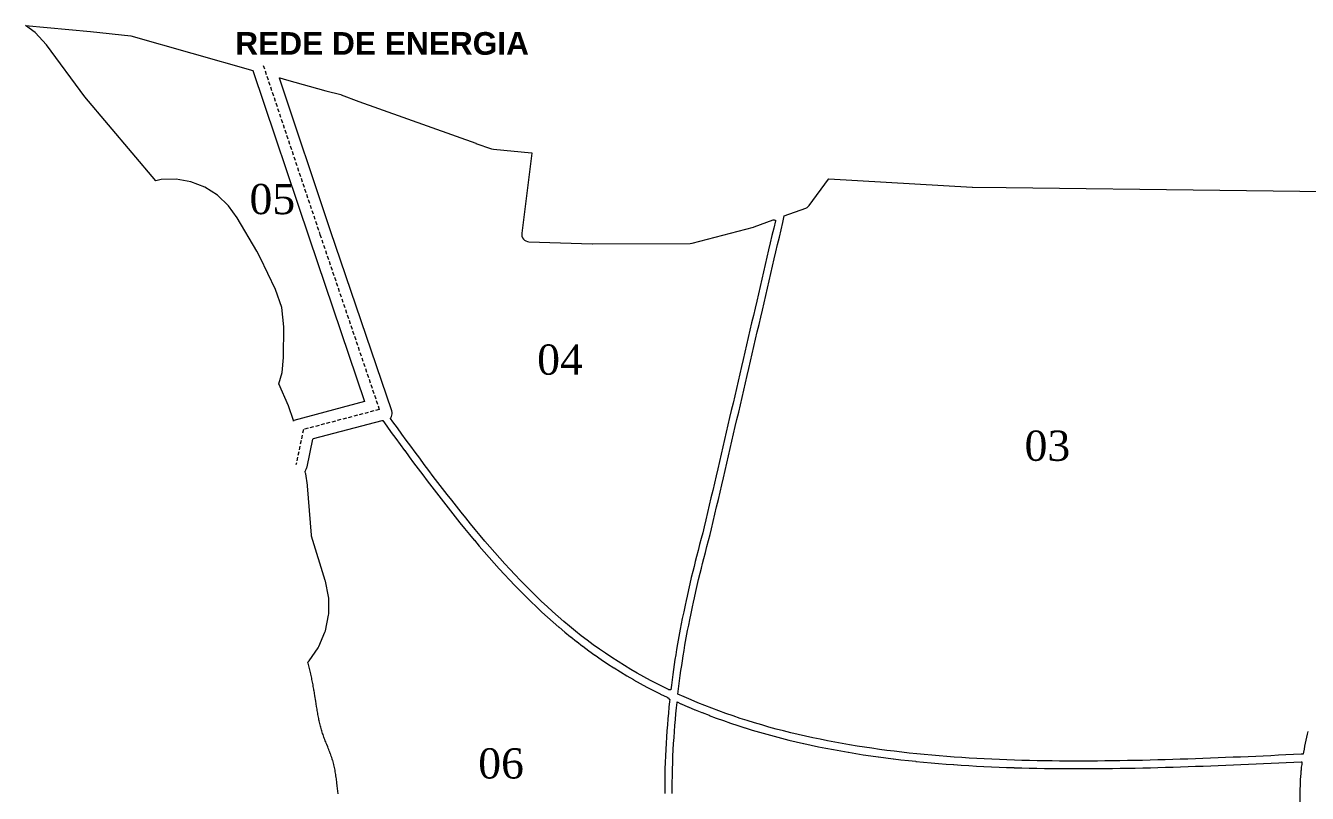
# Model space of a CAD drawing. Extents: x 714962 to 716434, y 7854207 to 7855162.
# Drawn here: x 714962 to 715811, y 7854654 to 7855162 of the extents above; entities that cross this region are included whole.
import ezdxf
from ezdxf.enums import TextEntityAlignment as Align

# ---------------------------------------------------------------- set-up
doc = ezdxf.new("R2010")
doc.units = 0
doc.linetypes.add('DASHED2', pattern=[0.375, 0.25, -0.125])
for name, color, linetype in [('NUMERAÇÕES', 7, 'Continuous'), ('Rede de Energia', 1, 'Continuous'), ('ÁREAS', 7, 'Continuous')]:
    doc.layers.add(name, color=color, linetype=linetype)
doc.layers.add('NUMERAÇÕES DOS TALHÕES', color=7, linetype='Continuous', true_color=0xffffff)
doc.layers.add('TALHÕES', color=3, linetype='Continuous', lineweight=18, true_color=0x00ff00)
doc.styles.add('AREAS', font='times.ttf')
doc.styles.get("Standard").update_dxf_attribs({"font": 'arial.ttf'})

# ---------------------------------------------------------------- blocks, each defined once
blk = doc.blocks.new('area_de_talhao')
at = {"layer": 'NUMERAÇÕES', "linetype": 'Continuous', "style": 'AREAS'}
blk.add_attdef('NRO', text='', height=20, dxfattribs=at).set_placement((0, 6.08), align=Align.CENTER)
at = {"layer": 'ÁREAS', "linetype": 'Continuous', "style": 'AREAS', "flags": 1}
for tag, height, p in [('AREAREAL', 0.001, (0, 0)), ('AREA', 20, (0, -23.92))]:
    blk.add_attdef(tag, text='', height=height, dxfattribs=at).set_placement(p, align=Align.CENTER)

msp = doc.modelspace()

# ---------------------------------------------------------------- linework, layer by layer
at = {"layer": 'Rede de Energia', "linetype": 'DASHED2', "lineweight": 20, "ltscale": 10}
msp.add_lwpolyline([(715119.34, 7855136.07), (715156.88, 7855024.21), (715196.18, 7854908.24), (715145.92, 7854894.98), (715141, 7854871.61)], dxfattribs=at)
at = {"layer": 'TALHÕES', "lineweight": 18}
for points in [[(715139.43, 7854900.59), (715139.35, 7854900.96), (715136.16, 7854910.56), (715129.67, 7854925.29), (715131.79, 7854932.75), (715132.77, 7854942.61), (715132.99, 7854963.02), (715131.69, 7854975.67), (715127.58, 7854987.63), (715117.4, 7855008.9), (715115.2, 7855013.02), (715102.04, 7855035.23), (715096.27, 7855043.2), (715089, 7855050.07), (715080.62, 7855055.4), (715071.42, 7855058.99), (715061.73, 7855060.72), (715051.9, 7855060.51), (715048.23, 7855059.7), (715001.33, 7855115.29), (714975.83, 7855149.8), (714968.48, 7855157.84), (714962.08, 7855162.41), (715004.98, 7855158.42), (715031.75, 7855155.71), (715112.53, 7855132.81), (715149.77, 7855021.81), (715186.5, 7854913.44), (715139.53, 7854901.05), (715139.43, 7854900.59)], [(715130.04, 7855127.82), (715130.25, 7855127.78), (715134.83, 7855126.49), (715134.86, 7855126.48), (715160.87, 7855119.33), (715160.91, 7855119.32), (715170.63, 7855116.75), (715170.88, 7855116.67), (715182.57, 7855112.24), (715182.66, 7855112.2), (715260.14, 7855084.48), (715260.17, 7855084.47), (715270.52, 7855080.82), (715271.73, 7855080.56), (715296.89, 7855078.27), (715297.11, 7855078.23), (715297.11, 7855078), (715290.48, 7855024.95), (715290.46, 7855023.92), (715290.65, 7855022.9), (715291.05, 7855021.94), (715291.64, 7855021.09), (715292.39, 7855020.38), (715293.27, 7855019.83), (715294.24, 7855019.48), (715295.26, 7855019.33), (715337.06, 7855017.82), (715337.27, 7855017.82), (715401.96, 7855018.15), (715403.2, 7855018.31), (715443.97, 7855029.05), (715444.4, 7855029.19), (715457.02, 7855033.75), (715457.25, 7855033.81), (715457.47, 7855033.78), (715458.02, 7855033.65), (715458.48, 7855033.63), (715458.37, 7855033.15), (715457.25, 7855028.33), (715456.13, 7855023.5), (715455.01, 7855018.67), (715453.88, 7855013.85), (715452.76, 7855009.02), (715451.64, 7855004.19), (715450.52, 7854999.37), (715449.4, 7854994.54), (715448.28, 7854989.71), (715447.16, 7854984.89), (715446.03, 7854980.06), (715444.91, 7854975.23), (715443.79, 7854970.41), (715442.67, 7854965.58), (715441.55, 7854960.75), (715440.43, 7854955.93), (715439.31, 7854951.1), (715438.19, 7854946.27), (715437.06, 7854941.45), (715435.94, 7854936.62), (715434.82, 7854931.79), (715433.7, 7854926.97), (715432.58, 7854922.14), (715431.46, 7854917.31), (715430.34, 7854912.49), (715429.22, 7854907.66), (715428.09, 7854902.83), (715426.97, 7854898.01), (715425.85, 7854893.18), (715424.73, 7854888.35), (715423.61, 7854883.53), (715422.49, 7854878.7), (715421.37, 7854873.87), (715420.25, 7854869.05), (715419.12, 7854864.22), (715418, 7854859.39), (715416.88, 7854854.57), (715415.76, 7854849.74), (715414.64, 7854844.91), (715413.52, 7854840.09), (715412.4, 7854835.26), (715411.29, 7854830.51), (715410.29, 7854826.64), (715409.26, 7854822.71), (715408.24, 7854818.77), (715407.21, 7854814.84), (715406.18, 7854810.88), (715405.36, 7854807.58), (715404.54, 7854804.3), (715403.71, 7854801), (715402.73, 7854796.9), (715401.75, 7854792.8), (715400.83, 7854788.76), (715399.91, 7854784.73), (715399.24, 7854781.66), (715398.57, 7854778.6), (715397.68, 7854774.27), (715396.78, 7854769.95), (715396.08, 7854766.35), (715395.38, 7854762.74), (715394.5, 7854757.87), (715393.62, 7854752.99), (715393.03, 7854749.41), (715392.43, 7854745.83), (715391.93, 7854742.61), (715391.43, 7854739.38), (715390.95, 7854736.03), (715390.47, 7854732.68), (715390.01, 7854729.21), (715389.56, 7854725.74), (715389.18, 7854722.61), (715388.4, 7854722.67), (715387.93, 7854722.66), (715387.71, 7854722.74), (715384.51, 7854724.3), (715380.08, 7854726.54), (715375.68, 7854728.85), (715371.32, 7854731.22), (715367, 7854733.65), (715362.71, 7854736.15), (715358.46, 7854738.71), (715354.25, 7854741.34), (715350.09, 7854744.03), (715345.97, 7854746.79), (715341.89, 7854749.61), (715337.86, 7854752.5), (715333.87, 7854755.45), (715329.93, 7854758.46), (715326.04, 7854761.54), (715322.19, 7854764.68), (715318.39, 7854767.88), (715314.64, 7854771.13), (715310.93, 7854774.43), (715307.26, 7854777.78), (715303.63, 7854781.18), (715300.04, 7854784.62), (715296.5, 7854788.11), (715292.99, 7854791.63), (715289.52, 7854795.2), (715286.08, 7854798.8), (715282.68, 7854802.43), (715279.31, 7854806.1), (715275.98, 7854809.79), (715272.67, 7854813.52), (715269.4, 7854817.27), (715266.15, 7854821.05), (715262.93, 7854824.86), (715259.74, 7854828.68), (715256.57, 7854832.53), (715253.42, 7854836.4), (715250.3, 7854840.29), (715247.2, 7854844.19), (715244.11, 7854848.11), (715241.04, 7854852.05), (715237.99, 7854856), (715234.96, 7854859.96), (715231.94, 7854863.93), (715228.93, 7854867.92), (715225.94, 7854871.91), (715222.95, 7854875.92), (715219.98, 7854879.93), (715217.01, 7854883.95), (715214.05, 7854887.98), (715211.1, 7854892.01), (715208.15, 7854896.04), (715205.21, 7854900.08), (715203.65, 7854902.22), (715203.53, 7854902.42), (715203.73, 7854902.68), (715204.22, 7854903.51), (715204.54, 7854904.41), (715204.69, 7854905.35), (715204.65, 7854906.31), (715204.43, 7854907.25), (715163.99, 7855026.6), (715130.09, 7855127.62), (715130.04, 7855127.82)]]:
    msp.add_lwpolyline(points, close=True, dxfattribs=at)
for points in [[(715810.76, 7854695.12), (715810.33, 7854693.18), (715810.32, 7854693.15), (715809.9, 7854691.21), (715809.89, 7854691.18), (715809.48, 7854689.24), (715809.47, 7854689.2), (715809.08, 7854687.26), (715809.07, 7854687.22), (715808.69, 7854685.28), (715808.69, 7854685.24), (715808.33, 7854683.29), (715808.32, 7854683.25), (715807.98, 7854681.31), (715807.97, 7854681.26), (715807.8, 7854680.25), (715807.74, 7854680.03), (715807.52, 7854680), (715806.33, 7854679.94), (715801.33, 7854679.71), (715796.34, 7854679.48), (715791.35, 7854679.25), (715786.35, 7854679.02), (715781.36, 7854678.8), (715776.37, 7854678.58), (715771.37, 7854678.36), (715766.38, 7854678.14), (715761.39, 7854677.93), (715756.39, 7854677.73), (715751.4, 7854677.53), (715746.41, 7854677.33), (715741.42, 7854677.14), (715736.42, 7854676.96), (715731.43, 7854676.79), (715726.44, 7854676.62), (715721.44, 7854676.47), (715716.45, 7854676.32), (715711.46, 7854676.18), (715706.47, 7854676.05), (715701.47, 7854675.93), (715696.48, 7854675.82), (715691.49, 7854675.73), (715686.49, 7854675.64), (715681.5, 7854675.57), (715676.51, 7854675.51), (715671.52, 7854675.47), (715666.52, 7854675.44), (715661.53, 7854675.42), (715656.54, 7854675.42), (715651.55, 7854675.44), (715646.56, 7854675.48), (715641.57, 7854675.53), (715636.58, 7854675.6), (715631.59, 7854675.69), (715626.6, 7854675.79), (715621.61, 7854675.92), (715616.63, 7854676.07), (715611.64, 7854676.24), (715606.66, 7854676.44), (715601.67, 7854676.65), (715596.69, 7854676.89), (715591.71, 7854677.16), (715586.73, 7854677.45), (715581.76, 7854677.76), (715576.78, 7854678.1), (715571.81, 7854678.48), (715566.84, 7854678.87), (715561.87, 7854679.3), (715556.91, 7854679.76), (715551.95, 7854680.25), (715547, 7854680.77), (715542.04, 7854681.32), (715537.1, 7854681.91), (715532.15, 7854682.53), (715527.22, 7854683.19), (715522.28, 7854683.88), (715517.36, 7854684.62), (715512.44, 7854685.39), (715507.52, 7854686.19), (715502.62, 7854687.04), (715497.72, 7854687.93), (715492.83, 7854688.87), (715487.95, 7854689.84), (715483.08, 7854690.86), (715478.22, 7854691.93), (715473.37, 7854693.04), (715468.53, 7854694.2), (715463.71, 7854695.41), (715458.9, 7854696.67), (715454.1, 7854697.98), (715449.32, 7854699.34), (715444.55, 7854700.75), (715439.8, 7854702.21), (715435.07, 7854703.73), (715430.36, 7854705.31), (715425.66, 7854706.94), (715420.99, 7854708.63), (715416.34, 7854710.38), (715411.71, 7854712.18), (715407.11, 7854714.05), (715402.53, 7854715.98), (715397.98, 7854717.97), (715393.88, 7854719.82), (715394.09, 7854721.54), (715394.52, 7854725.11), (715394.97, 7854728.56), (715395.43, 7854732), (715395.9, 7854735.32), (715396.38, 7854738.64), (715396.88, 7854741.84), (715397.37, 7854745.04), (715397.96, 7854748.59), (715398.55, 7854752.14), (715399.42, 7854756.98), (715400.29, 7854761.82), (715400.99, 7854765.39), (715401.68, 7854768.96), (715402.57, 7854773.26), (715403.46, 7854777.56), (715404.12, 7854780.6), (715404.79, 7854783.64), (715405.7, 7854787.65), (715406.62, 7854791.66), (715407.59, 7854795.73), (715408.57, 7854799.81), (715409.39, 7854803.09), (715410.21, 7854806.36), (715411.03, 7854809.64), (715412.05, 7854813.58), (715413.08, 7854817.51), (715414.1, 7854821.45), (715415.13, 7854825.38), (715416.15, 7854829.31), (715417.27, 7854834.13), (715418.39, 7854838.95), (715419.51, 7854843.78), (715420.63, 7854848.61), (715421.75, 7854853.43), (715422.87, 7854858.26), (715423.99, 7854863.09), (715425.12, 7854867.91), (715426.24, 7854872.74), (715427.36, 7854877.57), (715428.48, 7854882.39), (715429.6, 7854887.22), (715430.72, 7854892.05), (715431.84, 7854896.87), (715432.96, 7854901.7), (715434.09, 7854906.53), (715435.21, 7854911.35), (715436.33, 7854916.18), (715437.45, 7854921.01), (715438.57, 7854925.83), (715439.69, 7854930.66), (715440.81, 7854935.49), (715441.94, 7854940.31), (715443.06, 7854945.14), (715444.18, 7854949.97), (715445.3, 7854954.79), (715446.42, 7854959.62), (715447.54, 7854964.45), (715448.66, 7854969.27), (715449.78, 7854974.1), (715450.91, 7854978.93), (715452.03, 7854983.75), (715453.15, 7854988.58), (715454.27, 7854993.41), (715455.39, 7854998.23), (715456.51, 7855003.06), (715457.63, 7855007.89), (715458.75, 7855012.71), (715459.88, 7855017.54), (715461, 7855022.37), (715462.12, 7855027.19), (715463.24, 7855032.02), (715464.25, 7855036.37), (715464.25, 7855036.37), (715478.46, 7855041.52), (715479.35, 7855041.95), (715480.15, 7855042.54), (715480.81, 7855043.29), (715493.47, 7855060.76), (715493.63, 7855060.94), (715493.87, 7855060.95), (715588.72, 7855055.36), (715588.96, 7855055.35), (715611.17, 7855055.12), (715894.1, 7855051.61)], [(715168.97, 7854653.72), (715168.76, 7854655.51), (715168.35, 7854659.12), (715168.34, 7854659.14), (715168.13, 7854660.94), (715168.13, 7854660.96), (715168.02, 7854661.86), (715168.01, 7854661.88), (715167.9, 7854662.78), (715167.9, 7854662.81), (715167.78, 7854663.71), (715167.77, 7854663.74), (715167.65, 7854664.63), (715167.64, 7854664.66), (715167.51, 7854665.56), (715167.51, 7854665.6), (715167.37, 7854666.49), (715167.36, 7854666.53), (715167.22, 7854667.42), (715167.21, 7854667.47), (715167.06, 7854668.35), (715167.05, 7854668.4), (715166.88, 7854669.29), (715166.87, 7854669.34), (715166.7, 7854670.22), (715166.69, 7854670.28), (715166.51, 7854671.16), (715166.49, 7854671.23), (715166.3, 7854672.1), (715166.29, 7854672.17), (715166.08, 7854673.04), (715166.06, 7854673.11), (715165.84, 7854673.98), (715165.83, 7854674.06), (715165.59, 7854674.92), (715165.57, 7854675), (715165.33, 7854675.86), (715165.3, 7854675.94), (715165.04, 7854676.8), (715165.02, 7854676.88), (715164.74, 7854677.74), (715164.72, 7854677.81), (715164.43, 7854678.66), (715164.41, 7854678.72), (715164.11, 7854679.58), (715164.09, 7854679.63), (715163.78, 7854680.47), (715163.76, 7854680.52), (715163.44, 7854681.36), (715163.43, 7854681.4), (715163.1, 7854682.24), (715163.09, 7854682.27), (715162.76, 7854683.11), (715162.75, 7854683.13), (715162.41, 7854683.97), (715162.41, 7854683.98), (715162.07, 7854684.82), (715162.06, 7854684.82), (715161.38, 7854686.49), (715161.05, 7854687.31), (715160.72, 7854688.13), (715160.41, 7854688.94), (715160.09, 7854689.74), (715159.79, 7854690.54), (715159.5, 7854691.33), (715159.22, 7854692.13), (715158.95, 7854692.93), (715158.68, 7854693.74), (715158.43, 7854694.55), (715158.18, 7854695.36), (715157.94, 7854696.18), (715157.71, 7854697), (715157.48, 7854697.83), (715157.26, 7854698.66), (715157.05, 7854699.49), (715156.85, 7854700.33), (715156.65, 7854701.17), (715156.45, 7854702.01), (715156.27, 7854702.86), (715156.09, 7854703.71), (715155.91, 7854704.56), (715155.74, 7854705.42), (715155.58, 7854706.28), (715155.42, 7854707.14), (715155.26, 7854708), (715155.11, 7854708.87), (715154.96, 7854709.74), (715154.81, 7854710.61), (715154.67, 7854711.48), (715154.38, 7854713.24), (715154.1, 7854715.02), (715153.55, 7854718.58), (715153.54, 7854718.59), (715153.26, 7854720.37), (715153.26, 7854720.39), (715152.97, 7854722.17), (715152.96, 7854722.2), (715152.81, 7854723.09), (715152.81, 7854723.1), (715152.66, 7854723.99), (715152.65, 7854724.01), (715152.5, 7854724.9), (715152.49, 7854724.92), (715152.33, 7854725.81), (715152.33, 7854725.83), (715152.17, 7854726.71), (715152.16, 7854726.74), (715151.99, 7854727.62), (715151.99, 7854727.65), (715151.82, 7854728.53), (715151.81, 7854728.56), (715151.63, 7854729.44), (715151.63, 7854729.47), (715151.45, 7854730.35), (715151.44, 7854730.38), (715151.25, 7854731.26), (715151.25, 7854731.29), (715151.06, 7854732.17), (715151.05, 7854732.2), (715150.85, 7854733.08), (715150.84, 7854733.12), (715150.64, 7854733.99), (715150.63, 7854734.03), (715150.42, 7854734.9), (715150.41, 7854734.93), (715150.2, 7854735.81), (715150.19, 7854735.84), (715149.97, 7854736.71), (715149.97, 7854736.74), (715149.74, 7854737.61), (715149.73, 7854737.63), (715149.5, 7854738.5), (715149.5, 7854738.52), (715149.27, 7854739.39), (715149.26, 7854739.41), (715149.03, 7854740.28), (715149.02, 7854740.3), (715148.92, 7854740.66), (715148.89, 7854740.87), (715149.03, 7854741.03), (715149.14, 7854741.13), (715149.82, 7854741.92), (715155.68, 7854750.35), (715156.17, 7854751.25), (715160.23, 7854760.78), (715160.53, 7854761.74), (715162.61, 7854771.95), (715162.71, 7854772.94), (715162.72, 7854783.38), (715162.62, 7854784.38), (715160.57, 7854794.59), (715160.44, 7854795.08), (715151.37, 7854824.47), (715151.27, 7854825.01), (715148.7, 7854857.69), (715148.66, 7854858.06), (715147.48, 7854865.73), (715147.41, 7854866.1), (715147.18, 7854867.07), (715147.15, 7854867.3), (715147.15, 7854867.3), (715147.24, 7854867.5), (715147.64, 7854868.21), (715148.06, 7854869.16), (715148.27, 7854869.83), (715148.39, 7854870.31), (715152.26, 7854888.68), (715152.32, 7854888.89), (715152.53, 7854888.97), (715198.08, 7854900.99), (715198.31, 7854901.02), (715198.46, 7854900.85), (715201.16, 7854897.14), (715204.11, 7854893.1), (715207.06, 7854889.06), (715207.06, 7854889.06), (715210.02, 7854885.02), (715210.02, 7854885.02), (715212.98, 7854880.99), (715212.99, 7854880.99), (715215.95, 7854876.97), (715215.96, 7854876.96), (715218.93, 7854872.95), (715218.94, 7854872.94), (715221.92, 7854868.93), (715221.93, 7854868.92), (715224.93, 7854864.93), (715224.94, 7854864.91), (715227.94, 7854860.93), (715227.95, 7854860.92), (715230.97, 7854856.94), (715230.98, 7854856.93), (715234.02, 7854852.96), (715234.03, 7854852.95), (715237.08, 7854849), (715237.09, 7854848.98), (715240.16, 7854845.05), (715240.17, 7854845.03), (715243.26, 7854841.11), (715243.27, 7854841.09), (715246.38, 7854837.18), (715246.39, 7854837.16), (715249.52, 7854833.28), (715249.54, 7854833.25), (715252.68, 7854829.39), (715252.7, 7854829.36), (715255.87, 7854825.52), (715255.89, 7854825.49), (715259.08, 7854821.67), (715259.11, 7854821.64), (715262.33, 7854817.84), (715262.35, 7854817.81), (715265.59, 7854814.03), (715265.62, 7854814), (715268.89, 7854810.25), (715268.92, 7854810.22), (715272.22, 7854806.49), (715272.25, 7854806.46), (715275.59, 7854802.76), (715275.62, 7854802.73), (715278.98, 7854799.07), (715279.01, 7854799.03), (715282.41, 7854795.4), (715282.45, 7854795.36), (715285.88, 7854791.76), (715285.92, 7854791.73), (715289.39, 7854788.16), (715289.43, 7854788.12), (715292.93, 7854784.6), (715292.97, 7854784.56), (715296.52, 7854781.08), (715296.56, 7854781.03), (715300.15, 7854777.59), (715300.19, 7854777.55), (715303.82, 7854774.15), (715303.86, 7854774.11), (715307.53, 7854770.76), (715307.58, 7854770.72), (715311.29, 7854767.41), (715311.34, 7854767.37), (715315.09, 7854764.12), (715315.15, 7854764.07), (715318.95, 7854760.88), (715319, 7854760.83), (715322.85, 7854757.69), (715322.91, 7854757.65), (715326.8, 7854754.57), (715326.86, 7854754.52), (715330.8, 7854751.5), (715330.86, 7854751.45), (715334.85, 7854748.5), (715334.91, 7854748.46), (715338.94, 7854745.57), (715339.01, 7854745.52), (715343.09, 7854742.7), (715343.15, 7854742.65), (715347.28, 7854739.89), (715347.34, 7854739.85), (715351.51, 7854737.16), (715351.57, 7854737.12), (715355.78, 7854734.49), (715355.85, 7854734.45), (715360.09, 7854731.88), (715360.16, 7854731.84), (715364.45, 7854729.35), (715364.51, 7854729.31), (715368.84, 7854726.88), (715368.9, 7854726.84), (715373.26, 7854724.47), (715373.33, 7854724.44), (715377.73, 7854722.13), (715377.79, 7854722.1), (715382.22, 7854719.86), (715382.28, 7854719.83), (715386.75, 7854717.65), (715386.81, 7854717.62), (715387.08, 7854717.49), (715387.3, 7854717.36), (715387.4, 7854717.21), (715388.06, 7854716.45), (715388.44, 7854716.16), (715388.3, 7854714.82), (715387.9, 7854711.09), (715387.54, 7854707.25), (715387.18, 7854703.4), (715386.87, 7854699.43), (715386.55, 7854695.46), (715386.29, 7854691.37), (715386.02, 7854687.28), (715385.81, 7854683.07), (715385.6, 7854678.85), (715385.45, 7854674.53), (715385.3, 7854670.2), (715385.22, 7854665.75), (715385.14, 7854661.31), (715385.13, 7854657.65), (715385.13, 7854654.02)], [(715390.13, 7854654.03), (715390.13, 7854657.64), (715390.14, 7854661.26), (715390.22, 7854665.66), (715390.3, 7854670.06), (715390.45, 7854674.35), (715390.6, 7854678.64), (715390.81, 7854682.82), (715391.01, 7854686.99), (715391.28, 7854691.05), (715391.54, 7854695.1), (715391.85, 7854699.03), (715392.16, 7854702.97), (715392.52, 7854706.78), (715392.88, 7854710.6), (715393.27, 7854714.29), (715393.3, 7854714.6), (715393.3, 7854714.6), (715395.89, 7854713.43), (715395.95, 7854713.4), (715400.5, 7854711.41), (715400.56, 7854711.38), (715405.14, 7854709.46), (715405.2, 7854709.43), (715409.8, 7854707.56), (715409.86, 7854707.54), (715414.49, 7854705.73), (715414.55, 7854705.71), (715419.2, 7854703.96), (715419.26, 7854703.94), (715423.93, 7854702.25), (715423.99, 7854702.23), (715428.69, 7854700.6), (715428.74, 7854700.58), (715433.46, 7854699), (715433.51, 7854698.98), (715438.24, 7854697.46), (715438.3, 7854697.44), (715443.05, 7854695.98), (715443.1, 7854695.96), (715447.87, 7854694.55), (715447.92, 7854694.53), (715452.71, 7854693.17), (715452.76, 7854693.16), (715457.56, 7854691.85), (715457.61, 7854691.84), (715462.42, 7854690.58), (715462.47, 7854690.57), (715467.3, 7854689.36), (715467.34, 7854689.35), (715472.18, 7854688.19), (715472.23, 7854688.17), (715477.08, 7854687.06), (715477.13, 7854687.05), (715481.99, 7854685.99), (715482.03, 7854685.98), (715486.9, 7854684.95), (715486.95, 7854684.95), (715491.83, 7854683.97), (715491.87, 7854683.96), (715496.76, 7854683.03), (715496.81, 7854683.02), (715501.7, 7854682.13), (715501.75, 7854682.12), (715506.65, 7854681.27), (715506.69, 7854681.26), (715511.61, 7854680.46), (715511.65, 7854680.45), (715516.57, 7854679.68), (715516.6, 7854679.67), (715521.53, 7854678.94), (715521.57, 7854678.94), (715526.5, 7854678.24), (715526.54, 7854678.24), (715531.48, 7854677.58), (715531.51, 7854677.57), (715536.46, 7854676.95), (715536.49, 7854676.95), (715541.44, 7854676.36), (715541.47, 7854676.36), (715546.42, 7854675.8), (715546.46, 7854675.8), (715551.41, 7854675.28), (715551.45, 7854675.27), (715556.41, 7854674.79), (715556.44, 7854674.78), (715561.4, 7854674.32), (715561.43, 7854674.32), (715566.4, 7854673.89), (715566.43, 7854673.89), (715571.4, 7854673.49), (715571.42, 7854673.49), (715576.4, 7854673.12), (715576.42, 7854673.12), (715581.4, 7854672.78), (715581.43, 7854672.77), (715586.4, 7854672.46), (715586.43, 7854672.46), (715591.41, 7854672.17), (715591.43, 7854672.16), (715596.41, 7854671.9), (715596.44, 7854671.9), (715601.42, 7854671.66), (715601.44, 7854671.66), (715606.43, 7854671.44), (715606.45, 7854671.44), (715611.43, 7854671.25), (715611.46, 7854671.25), (715616.44, 7854671.08), (715616.47, 7854671.07), (715621.45, 7854670.93), (715621.47, 7854670.92), (715626.46, 7854670.8), (715626.48, 7854670.8), (715631.47, 7854670.69), (715631.49, 7854670.69), (715636.48, 7854670.6), (715636.5, 7854670.6), (715641.49, 7854670.53), (715641.51, 7854670.53), (715646.5, 7854670.48), (715646.52, 7854670.48), (715651.51, 7854670.44), (715651.52, 7854670.44), (715656.51, 7854670.42), (715656.53, 7854670.42), (715661.52, 7854670.42), (715661.54, 7854670.42), (715666.53, 7854670.44), (715666.55, 7854670.44), (715671.54, 7854670.47), (715671.55, 7854670.47), (715676.55, 7854670.51), (715676.56, 7854670.51), (715681.55, 7854670.57), (715681.57, 7854670.57), (715686.56, 7854670.64), (715686.57, 7854670.64), (715691.56, 7854670.73), (715691.58, 7854670.73), (715696.57, 7854670.82), (715696.58, 7854670.82), (715701.57, 7854670.93), (715701.59, 7854670.93), (715706.58, 7854671.05), (715706.59, 7854671.05), (715711.58, 7854671.18), (715711.59, 7854671.18), (715716.59, 7854671.32), (715716.6, 7854671.32), (715721.59, 7854671.47), (715721.6, 7854671.47), (715726.59, 7854671.63), (715726.6, 7854671.63), (715731.59, 7854671.79), (715731.6, 7854671.79), (715736.59, 7854671.97), (715736.6, 7854671.97), (715741.59, 7854672.15), (715741.6, 7854672.15), (715746.59, 7854672.34), (715746.6, 7854672.34), (715751.59, 7854672.53), (715751.6, 7854672.53), (715756.59, 7854672.73), (715756.6, 7854672.73), (715761.59, 7854672.94), (715766.59, 7854673.15), (715771.59, 7854673.36), (715776.58, 7854673.58), (715781.58, 7854673.8), (715786.58, 7854674.03), (715791.57, 7854674.25), (715796.57, 7854674.48), (715801.57, 7854674.71), (715806.39, 7854674.94), (715806.98, 7854674.93), (715806.97, 7854674.73), (715806.78, 7854673.31), (715806.78, 7854673.25), (715806.54, 7854671.3), (715806.53, 7854671.23), (715806.33, 7854669.28), (715806.32, 7854669.22), (715806.14, 7854667.26), (715806.13, 7854667.2), (715805.98, 7854665.24), (715805.97, 7854665.17), (715805.84, 7854663.21), (715805.84, 7854663.14), (715805.74, 7854661.18), (715805.74, 7854661.1), (715805.67, 7854659.14), (715805.67, 7854659.06), (715805.63, 7854657.1), (715805.63, 7854657.02), (715805.63, 7854655.05), (715805.63, 7854655.01), (715807.44, 7854380.87)]]:
    msp.add_lwpolyline(points, dxfattribs=at)

# ---------------------------------------------------------------- block references
at = {"layer": 'NUMERAÇÕES DOS TALHÕES'}
ref = msp.add_blockref('area_de_talhao', (715125.39, 7855031.5), dxfattribs=at)
ref.add_attrib('NRO', '05', dxfattribs={"layer": 'NUMERAÇÕES', "height": 20, "style": 'AREAS'}).set_placement((715125.39, 7855037.58), align=Align.CENTER)
ref = msp.add_blockref('area_de_talhao', (715315.82, 7854925.22), dxfattribs=at)
ref.add_attrib('NRO', '04', dxfattribs={"layer": 'NUMERAÇÕES', "height": 20, "style": 'AREAS'}).set_placement((715315.82, 7854931.29), align=Align.CENTER)
ref = msp.add_blockref('area_de_talhao', (715638.46, 7854868.19), dxfattribs=at)
ref.add_attrib('NRO', '03', dxfattribs={"layer": 'NUMERAÇÕES', "height": 20, "style": 'AREAS'}).set_placement((715638.46, 7854874.26), align=Align.CENTER)
ref = msp.add_blockref('area_de_talhao', (715276.81, 7854657.83), dxfattribs=at)
ref.add_attrib('NRO', '06', dxfattribs={"layer": 'NUMERAÇÕES', "height": 20, "style": 'AREAS'}).set_placement((715276.81, 7854663.9), align=Align.CENTER)

# ---------------------------------------------------------------- texts
at = {"layer": 'Rede de Energia', "insert": (715100.85, 7855158.14), "char_height": 15, "attachment_point": 1}
msp.add_mtext_dynamic_manual_height_columns('{\\fArial|b1|i0|c0|p34;\\C7;REDE DE ENERGIA}', width=421.3796, gutter_width=12.5, heights=[45.11], dxfattribs=at)

doc.saveas('drawing.dxf')
